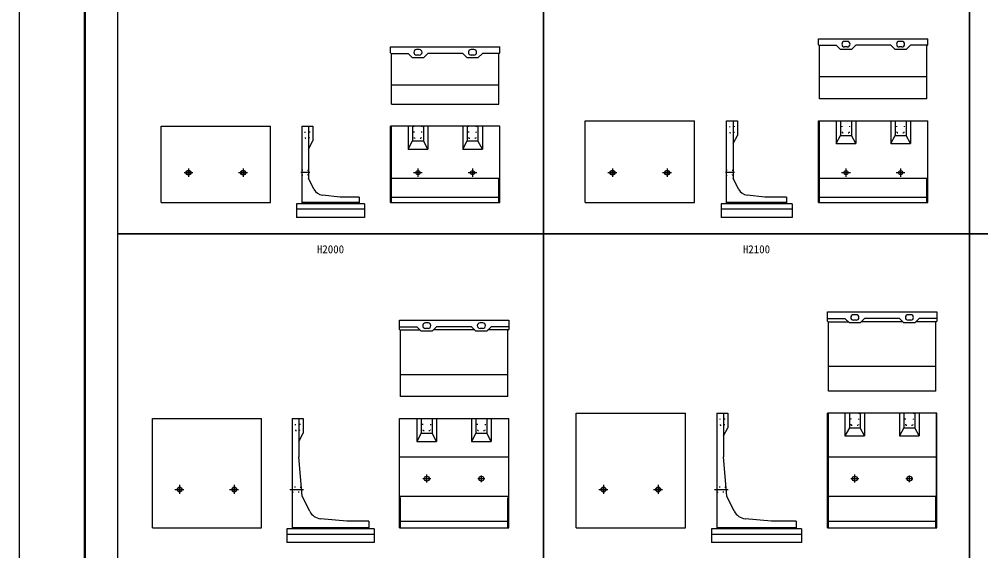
# Model space of a CAD drawing. Units: millimetres, scale not verified. Extents: x -50400 to 50400, y -17820 to 17820.
# Drawn here: x -50400 to -32794, y -8877 to 849 of the extents above; entities that cross this region are included whole.
import ezdxf
from ezdxf.enums import TextEntityAlignment as Align

# ---------------------------------------------------------------- set-up
doc = ezdxf.new("R2010")
doc.units = ezdxf.units.MM
doc.header["$LTSCALE"] = 60
doc.linetypes.add('DOTTED', pattern=[1.75, 0.25, -1.5])
doc.linetypes.add('LONG_DASHED_DOTTED', pattern=[15.25, 12, -1.5, 0.25, -1.5])
for name, color, linetype, lineweight in [('0-0_CENTER', 7, 'LONG_DASHED_DOTTED', 25), ('0-2_Defpoints', 5, 'Continuous', 25), ('0-4_HYO', 3, 'Continuous', 25), ('0-6_OUTLINE', 1, 'Continuous', 25), ('0-7_OUTLINE2', 4, 'DOTTED', 25), ('0-8_TXT', 7, 'Continuous', 25), ('0-9_WAKU', 3, 'Continuous', 25)]:
    doc.layers.add(name, color=color, linetype=linetype, lineweight=lineweight)
doc.styles.add('ＭＳ ゴシック', font='')
doc.styles.get('ＭＳ ゴシック').set_extended_font_data('MS Gothic')

msp = doc.modelspace()

# ---------------------------------------------------------------- linework, layer by layer
at = {"layer": '0-0_CENTER'}
for p, q in [((-47300, -1881.62), (-47300, -2033.96)), ((-46300, -1882.82), (-46300, -2032.28)), ((-43100, -1881.62), (-43100, -2033.96)), ((-42100, -1882.82), (-42100, -2032.28)), ((-39537.5, -1881.62), (-39537.5, -2033.96)), ((-38537.5, -1882.82), (-38537.5, -2032.28)), ((-35262.5, -1881.62), (-35262.5, -2033.96)), ((-34262.5, -1882.82), (-34262.5, -2032.28)), ((-47381.92, -1957.39), (-47219.09, -1957.39)), ((-46382.19, -1957.39), (-46218.69, -1957.39)), ((-45077.72, -1957.39), (-45243.75, -1957.39)), ((-43181.92, -1957.39), (-43019.09, -1957.39)), ((-42182.19, -1957.39), (-42018.69, -1957.39)), ((-39619.42, -1957.39), (-39456.59, -1957.39)), ((-38619.69, -1957.39), (-38456.19, -1957.39)), ((-37302.72, -1957.39), (-37468.75, -1957.39)), ((-35344.42, -1957.39), (-35181.59, -1957.39)), ((-34344.69, -1957.39), (-34181.19, -1957.39)), ((-43010.09, -7557.39), (-42860.95, -7557.39)), ((-42937.5, -7627.86), (-42937.5, -7484.38)), ((-42002.48, -7557.39), (-41874.54, -7557.39)), ((-41937.5, -7623.67), (-41937.5, -7497.94)), ((-35172.59, -7557.39), (-35023.45, -7557.39)), ((-35100, -7627.86), (-35100, -7484.38)), ((-34164.98, -7557.39), (-34037.04, -7557.39)), ((-34100, -7623.67), (-34100, -7497.94)), ((-47462.5, -7673.03), (-47462.5, -7834.89)), ((-46462.5, -7673.03), (-46462.5, -7834.89)), ((-39700, -7673.03), (-39700, -7834.89)), ((-38700, -7673.03), (-38700, -7834.89)), ((-47550.89, -7757.39), (-47383.6, -7757.39)), ((-46550.89, -7757.39), (-46383.6, -7757.39)), ((-45443.32, -7757.39), (-45193.46, -7757.39)), ((-39788.39, -7757.39), (-39621.1, -7757.39)), ((-38788.39, -7757.39), (-38621.1, -7757.39)), ((-37668.32, -7757.39), (-37418.46, -7757.39))]:
    msp.add_line(p, q, dxfattribs=at)
at = {"layer": '0-2_Defpoints'}
msp.add_lwpolyline([(-50400, -17820), (0, -17820), (0, 17820), (-50400, 17820)], close=True, dxfattribs=at)
at = {"layer": '0-4_HYO'}
for points in [[(-48600, -3077.39), (-40800, -3077.39), (-40800, 2072.61), (-48600, 2072.61)], [(-40800, -3077.39), (-33000, -3077.39), (-33000, 2072.61), (-40800, 2072.61)], [(-33000, -3077.39), (-25200, -3077.39), (-25200, 2072.61), (-33000, 2072.61)], [(-48600, -9027.39), (-40800, -9027.39), (-40800, -3077.39), (-48600, -3077.39)], [(-40800, -9027.39), (-33000, -9027.39), (-33000, -3077.39), (-40800, -3077.39)], [(-33000, -9027.39), (-25200, -9027.39), (-25200, -3077.39), (-33000, -3077.39)]]:
    msp.add_lwpolyline(points, close=True, dxfattribs=at)
at = {"layer": '0-6_OUTLINE'}
for p, q in [((-35762.5, 492.61), (-33762.5, 492.61)), ((-35753.5, 372.61), (-35442.5, 372.61)), ((-35744.5, -607.39), (-35744.5, 363.61)), ((-35362.5, 292.61), (-35442.5, 372.61)), ((-35237.5, 442.61), (-35287.5, 442.61)), ((-35162.5, 292.61), (-35082.5, 372.61)), ((-34237.5, 442.61), (-34287.5, 442.61)), ((-34162.5, 292.61), (-34082.5, 372.61)), ((-33771.5, 372.61), (-34082.5, 372.61)), ((-33780.5, 363.61), (-33762.5, 381.61)), ((-33780.5, -607.39), (-33780.5, 363.61)), ((-33762.5, 381.61), (-33762.5, 492.61)), ((-43600, 342.61), (-41600, 342.61)), ((-43591, 222.61), (-43280, 222.61)), ((-43582, -707.39), (-43582, 213.61)), ((-43200, 142.61), (-43280, 222.61)), ((-43075, 292.61), (-43125, 292.61)), ((-43075, 192.61), (-43125, 192.61)), ((-43000, 142.61), (-42920, 222.61)), ((-42075, 292.61), (-42125, 292.61)), ((-42075, 192.61), (-42125, 192.61)), ((-42000, 142.61), (-41920, 222.61)), ((-41609, 222.61), (-41920, 222.61)), ((-41618, 213.61), (-41600, 231.61)), ((-41618, -707.39), (-41618, 213.61)), ((-41600, 231.61), (-41600, 342.61)), ((-35162.5, 292.61), (-35362.5, 292.61)), ((-35237.5, 342.61), (-35287.5, 342.61)), ((-34162.5, 292.61), (-34362.5, 292.61)), ((-34237.5, 342.61), (-34287.5, 342.61)), ((-43000, 142.61), (-43200, 142.61)), ((-42000, 142.61), (-42200, 142.61)), ((-33780.5, -207.39), (-35744.5, -207.39)), ((-41618, -357.39), (-43582, -357.39)), ((-33780.5, -607.39), (-35744.5, -607.39)), ((-43582, -707.39), (-41618, -707.39)), ((-40037.5, -2507.39), (-40037.5, -1007.39)), ((-40037.5, -1007.39), (-38037.5, -1007.39)), ((-38037.5, -2507.39), (-38037.5, -1007.39)), ((-37450, -1007.39), (-37250, -1007.39)), ((-37450, -2527.39), (-37450, -1007.39)), ((-37330, -1007.39), (-37330, -2057.39)), ((-37250, -1007.39), (-37250, -1277.39)), ((-35762.5, -2507.39), (-35762.5, -1007.39)), ((-35762.5, -1007.39), (-33762.5, -1007.39)), ((-35442.5, -1007.39), (-35442.5, -1427.39)), ((-35362.5, -1007.39), (-35362.5, -1277.39)), ((-35162.5, -1007.39), (-35162.5, -1277.39)), ((-35082.5, -1007.39), (-35082.5, -1427.39)), ((-34442.5, -1007.39), (-34442.5, -1427.39)), ((-34362.5, -1007.39), (-34362.5, -1277.39)), ((-34162.5, -1007.39), (-34162.5, -1277.39)), ((-34082.5, -1007.39), (-34082.5, -1427.39)), ((-33771.5, -1007.39), (-33771.5, -2057.39)), ((-33762.5, -2507.39), (-33762.5, -1007.39)), ((-47800, -2507.39), (-47800, -1107.39)), ((-47800, -1107.39), (-45800, -1107.39)), ((-45800, -2507.39), (-45800, -1107.39)), ((-45225, -1107.39), (-45025, -1107.39)), ((-45225, -1107.39), (-45225, -2527.39)), ((-45105, -1107.39), (-45105, -2057.39)), ((-45025, -1107.39), (-45025, -1377.39)), ((-43600, -2507.39), (-43600, -1107.39)), ((-41600, -1107.39), (-43600, -1107.39)), ((-43280, -1107.39), (-43280, -1527.39)), ((-43200, -1107.39), (-43200, -1377.39)), ((-43000, -1107.39), (-43000, -1377.39)), ((-42920, -1107.39), (-42920, -1527.39)), ((-42280, -1107.39), (-42280, -1527.39)), ((-42200, -1107.39), (-42200, -1377.39)), ((-42000, -1107.39), (-42000, -1377.39)), ((-41920, -1107.39), (-41920, -1527.39)), ((-41609, -1107.39), (-41609, -2057.39)), ((-41600, -2507.39), (-41600, -1107.39)), ((-45105, -1527.39), (-45025, -1377.39)), ((-43280, -1527.03), (-43200, -1377.39)), ((-43200, -1377.39), (-43000, -1377.39)), ((-42920, -1527.39), (-43000, -1377.39)), ((-42280, -1527.03), (-42200, -1377.39)), ((-42200, -1377.39), (-42000, -1377.39)), ((-41920, -1527.39), (-42000, -1377.39)), ((-37330, -1427.39), (-37250, -1277.39)), ((-35442.5, -1427.03), (-35362.5, -1277.39)), ((-35362.5, -1277.39), (-35162.5, -1277.39)), ((-35082.5, -1427.39), (-35162.5, -1277.39)), ((-34442.5, -1427.03), (-34362.5, -1277.39)), ((-34362.5, -1277.39), (-34162.5, -1277.39)), ((-34082.5, -1427.39), (-34162.5, -1277.39)), ((-43280, -1527.39), (-42920, -1527.39)), ((-42280, -1527.39), (-41920, -1527.39)), ((-35442.5, -1427.39), (-35082.5, -1427.39)), ((-34442.5, -1427.39), (-34082.5, -1427.39)), ((-45003.36, -2260.66), (-45105, -2057.39)), ((-43582, -2077.39), (-43591, -2057.39)), ((-43582, -2507.39), (-43582, -2077.39)), ((-41609, -2057.39), (-41618, -2077.39)), ((-41618, -2507.39), (-41618, -2077.39)), ((-37228.36, -2260.66), (-37330, -2057.39)), ((-35744.5, -2077.39), (-35753.5, -2057.39)), ((-35744.5, -2507.39), (-35744.5, -2077.39)), ((-33771.5, -2057.39), (-33780.5, -2077.39)), ((-33780.5, -2507.39), (-33780.5, -2077.39)), ((-44525, -2407.39), (-44847.58, -2369.88)), ((-44175, -2407.39), (-44525, -2407.39)), ((-44175, -2407.39), (-44175, -2527.39)), ((-43582, -2407.39), (-41618, -2407.39)), ((-36750, -2407.39), (-37072.58, -2369.88)), ((-36350, -2407.39), (-36750, -2407.39)), ((-36350, -2407.39), (-36350, -2527.39)), ((-35744.5, -2407.39), (-33780.5, -2407.39)), ((-47800, -2507.39), (-45800, -2507.39)), ((-44075, -2527.39), (-45325, -2527.39)), ((-45325, -2527.39), (-45325, -2777.39)), ((-44075, -2627.39), (-45325, -2627.39)), ((-44175, -2507.39), (-45225, -2507.39)), ((-44075, -2527.39), (-44075, -2777.39)), ((-43600, -2507.39), (-41600, -2507.39)), ((-40037.5, -2507.39), (-38037.5, -2507.39)), ((-36250, -2527.39), (-37550, -2527.39)), ((-37550, -2527.39), (-37550, -2777.39)), ((-36250, -2627.39), (-37550, -2627.39)), ((-36350, -2507.39), (-37450, -2507.39)), ((-36250, -2527.39), (-36250, -2777.39)), ((-35762.5, -2507.39), (-33762.5, -2507.39)), ((-44075, -2777.39), (-45325, -2777.39)), ((-36250, -2777.39), (-37550, -2777.39)), ((-35600, -4507.39), (-33600, -4507.39)), ((-35075, -4557.39), (-35125, -4557.39)), ((-34075, -4557.39), (-34125, -4557.39)), ((-33600, -4507.39), (-33600, -4678.39)), ((-43437.5, -4657.39), (-41437.5, -4657.39)), ((-42912.5, -4707.39), (-42962.5, -4707.39)), ((-41912.5, -4707.39), (-41962.5, -4707.39)), ((-41437.5, -4657.39), (-41437.5, -4828.39)), ((-35600, -4627.39), (-35280, -4627.39)), ((-35591, -4687.39), (-35220, -4687.39)), ((-35200, -4707.39), (-35280, -4627.39)), ((-35000, -4707.39), (-35200, -4707.39)), ((-35075, -4657.39), (-35125, -4657.39)), ((-35000, -4707.39), (-34920, -4627.39)), ((-34220, -4687.39), (-34980, -4687.39)), ((-34280, -4627.39), (-34920, -4627.39)), ((-34200, -4707.39), (-34280, -4627.39)), ((-34000, -4707.39), (-34200, -4707.39)), ((-34075, -4657.39), (-34125, -4657.39)), ((-34000, -4707.39), (-33920, -4627.39)), ((-33609, -4687.39), (-33980, -4687.39)), ((-33600, -4627.39), (-33920, -4627.39)), ((-33618, -4696.39), (-33600, -4678.39)), ((-33618, -5957.39), (-33618, -4696.39)), ((-43437.5, -4777.39), (-43117.5, -4777.39)), ((-43428.5, -4837.39), (-43057.5, -4837.39)), ((-43037.5, -4857.39), (-43117.5, -4777.39)), ((-42837.5, -4857.39), (-43037.5, -4857.39)), ((-42912.5, -4807.39), (-42962.5, -4807.39)), ((-42837.5, -4857.39), (-42757.5, -4777.39)), ((-42057.5, -4837.39), (-42817.5, -4837.39)), ((-42117.5, -4777.39), (-42757.5, -4777.39)), ((-42037.5, -4857.39), (-42117.5, -4777.39)), ((-41837.5, -4857.39), (-42037.5, -4857.39)), ((-41912.5, -4807.39), (-41962.5, -4807.39)), ((-41837.5, -4857.39), (-41757.5, -4777.39)), ((-41446.5, -4837.39), (-41817.5, -4837.39)), ((-41437.5, -4777.39), (-41757.5, -4777.39)), ((-41455.5, -4846.39), (-41437.5, -4828.39)), ((-41455.5, -6057.39), (-41455.5, -4846.39)), ((-33618, -5507.39), (-35582, -5507.39)), ((-41455.5, -5657.39), (-43419.5, -5657.39)), ((-45962.5, -8457.39), (-45962.5, -6457.39)), ((-45400, -6457.39), (-45200, -6457.39)), ((-45400, -6457.39), (-45400, -8477.39)), ((-45280, -6457.39), (-45280, -7157.39)), ((-45200, -6457.39), (-45200, -6727.39)), ((-43437.5, -8457.39), (-43437.5, -6457.39)), ((-43437.5, -6457.39), (-41437.5, -6457.39)), ((-43037.5, -6457.39), (-43037.5, -6727.39)), ((-42837.5, -6457.39), (-42837.5, -6727.39)), ((-42117.5, -6457.39), (-42117.5, -6877.39)), ((-42037.5, -6457.39), (-42037.5, -6727.39)), ((-41837.5, -6457.39), (-41837.5, -6727.39)), ((-41437.5, -8457.39), (-41437.5, -6457.39)), ((-38200, -8457.39), (-38200, -6357.39)), ((-37625, -6357.39), (-37425, -6357.39)), ((-37625, -6357.39), (-37625, -8477.39)), ((-37505, -6357.39), (-37505, -7157.39)), ((-37425, -6357.39), (-37425, -6627.39)), ((-35600, -8457.39), (-35600, -6357.39)), ((-33600, -6357.39), (-35600, -6357.39)), ((-35591, -6357.39), (-35591, -7877.39)), ((-35280, -6357.39), (-35280, -6777.39)), ((-35000, -6357.39), (-35000, -6627.39)), ((-34280, -6357.39), (-34280, -6777.39)), ((-34200, -6357.39), (-34200, -6627.39)), ((-34000, -6357.39), (-34000, -6627.39)), ((-33920, -6357.39), (-33920, -6777.39)), ((-33609, -6357.39), (-33609, -7877.39)), ((-33600, -8457.39), (-33600, -6357.39)), ((-37505, -6777.39), (-37425, -6627.39)), ((-35200, -6627.39), (-35000, -6627.39)), ((-34200, -6627.39), (-34280, -6777.39)), ((-34200, -6627.39), (-34000, -6627.39)), ((-45280, -6877.39), (-45200, -6727.39)), ((-43037.5, -6727.39), (-43117.5, -6877.39)), ((-43037.5, -6727.39), (-42837.5, -6727.39)), ((-42037.5, -6727.39), (-42117.5, -6877.39)), ((-42037.5, -6727.39), (-41837.5, -6727.39)), ((-35280, -6777.39), (-34920, -6777.39)), ((-42117.5, -6877.39), (-41757.5, -6877.39)), ((-45220, -7877.39), (-45280, -7157.39)), ((-43437.5, -7157.39), (-41437.5, -7157.39)), ((-37445, -7877.39), (-37505, -7157.39)), ((-35591, -7157.39), (-33609, -7157.39)), ((-45081.86, -8153.67), (-45220, -7877.39)), ((-43437.5, -7877.39), (-41437.5, -7877.39)), ((-43419.5, -7913.39), (-43437.5, -7877.39)), ((-43419.5, -8457.39), (-43419.5, -7913.39)), ((-41455.5, -7913.39), (-41437.5, -7877.39)), ((-41455.5, -8457.39), (-41455.5, -7913.39)), ((-37306.86, -8153.67), (-37445, -7877.39)), ((-35591, -7877.39), (-35582, -7897.39)), ((-35591, -7877.39), (-33609, -7877.39)), ((-35582, -8457.39), (-35582, -7897.39)), ((-44400, -8337.39), (-44882.33, -8290.71)), ((-44000, -8337.39), (-44400, -8337.39)), ((-44000, -8337.39), (-44000, -8477.39)), ((-43419.5, -8337.39), (-41455.5, -8337.39)), ((-36625, -8337.39), (-37107.33, -8290.71)), ((-36175, -8337.39), (-36625, -8337.39)), ((-36175, -8337.39), (-36175, -8477.39)), ((-35582, -8337.39), (-33618, -8337.39)), ((-47962.5, -8457.39), (-45962.5, -8457.39)), ((-43900, -8477.39), (-45500, -8477.39)), ((-45500, -8477.39), (-45500, -8727.39)), ((-43900, -8577.39), (-45500, -8577.39)), ((-44000, -8457.39), (-45400, -8457.39)), ((-43900, -8477.39), (-43900, -8727.39)), ((-43437.5, -8457.39), (-41437.5, -8457.39)), ((-40200, -8457.39), (-38200, -8457.39)), ((-36075, -8477.39), (-37725, -8477.39)), ((-37725, -8477.39), (-37725, -8727.39)), ((-36075, -8577.39), (-37725, -8577.39)), ((-36175, -8457.39), (-37625, -8457.39)), ((-36075, -8477.39), (-36075, -8727.39)), ((-35600, -8457.39), (-33600, -8457.39)), ((-43900, -8727.39), (-45500, -8727.39)), ((-36075, -8727.39), (-37725, -8727.39))]:
    msp.add_line(p, q, dxfattribs=at)
for points in [[(-35744.5, 363.61), (-35762.5, 381.61), (-35762.5, 492.61)], [(-34362.5, 292.61), (-34442.5, 372.61), (-35082.5, 372.61)], [(-43582, 213.61), (-43600, 231.61), (-43600, 342.61)], [(-42200, 142.61), (-42280, 222.61), (-42920, 222.61)], [(-35753.5, -1007.39), (-35753.5, -2057.39), (-33771.5, -2057.39)], [(-43591, -1107.39), (-43591, -2057.39), (-41609, -2057.39)], [(-35582, -4696.39), (-35600, -4678.39), (-35600, -4507.39)], [(-43419.5, -4846.39), (-43437.5, -4828.39), (-43437.5, -4657.39)], [(-33618, -5957.39), (-35582, -5957.39), (-35582, -4696.39)], [(-41455.5, -6057.39), (-43419.5, -6057.39), (-43419.5, -4846.39)], [(-47962.5, -8457.39), (-47962.5, -6457.39), (-45962.5, -6457.39)], [(-43117.5, -6457.39), (-43117.5, -6877.39), (-42757.5, -6877.39)], [(-42757.5, -6457.39), (-42757.5, -6877.39), (-42837.5, -6727.39)], [(-41757.5, -6457.39), (-41757.5, -6877.39), (-41837.5, -6727.39)], [(-40200, -8457.39), (-40200, -6357.39), (-38200, -6357.39)], [(-35200, -6357.39), (-35200, -6627.39), (-35280, -6777.39)], [(-34920, -6357.39), (-34920, -6777.39), (-35000, -6627.39)], [(-34280, -6777.39), (-33920, -6777.39), (-34000, -6627.39)], [(-33618, -8457.39), (-33618, -7897.39), (-33609, -7877.39)]]:
    msp.add_lwpolyline(points, dxfattribs=at)
for centre, radius in [((-47300, -1957.39), 45), ((-47300, -1957.39), 37.5), ((-46300, -1957.39), 45), ((-46300, -1957.39), 37.5), ((-43100, -1957.39), 37.5), ((-42100, -1957.39), 37.5), ((-39537.5, -1957.39), 45), ((-39537.5, -1957.39), 37.5), ((-38537.5, -1957.39), 45), ((-38537.5, -1957.39), 37.5), ((-35262.5, -1957.39), 37.5), ((-34262.5, -1957.39), 37.5), ((-42937.5, -7557.39), 45), ((-41937.5, -7557.39), 45), ((-35100, -7557.39), 45), ((-34100, -7557.39), 45), ((-47462.5, -7757.39), 45), ((-47462.5, -7757.39), 37.5), ((-46462.5, -7757.39), 45), ((-46462.5, -7757.39), 37.5), ((-39700, -7757.39), 45), ((-39700, -7757.39), 37.5), ((-38700, -7757.39), 45), ((-38700, -7757.39), 37.5)]:
    msp.add_circle(centre, radius, dxfattribs=at)
for centre, radius, start, end in [((-35287.5, 392.61), 50, 90, 270), ((-35237.5, 392.61), 50, 270, 90), ((-34287.5, 392.61), 50, 90, 270), ((-34237.5, 392.61), 50, 270, 90), ((-43125, 242.61), 50, 90, 270), ((-43075, 242.61), 50, 270, 90), ((-42125, 242.61), 50, 90, 270), ((-42075, 242.61), 50, 270, 90), ((-44824.48, -2171.21), 200, 206.56505, 263.36749), ((-37049.48, -2171.21), 200, 206.56505, 263.36749), ((-35125, -4607.39), 50, 90, 270), ((-35075, -4607.39), 50, 270, 90), ((-34125, -4607.39), 50, 90, 270), ((-34075, -4607.39), 50, 270, 90), ((-42962.5, -4757.39), 50, 90, 270), ((-42912.5, -4757.39), 50, 270, 90), ((-41962.5, -4757.39), 50, 90, 270), ((-41912.5, -4757.39), 50, 270, 90), ((-44858.25, -8041.87), 250, 206.56505, 264.47246), ((-37083.25, -8041.87), 250, 206.56505, 264.47246)]:
    msp.add_arc(centre, radius, start, end, dxfattribs=at)
at = {"layer": '0-7_OUTLINE2'}
for p, q in [((-37400, -1007.39), (-37390, -1227.39)), ((-35327.5, -1227.39), (-35337.5, -1007.39)), ((-35197.5, -1227.39), (-35187.5, -1007.39)), ((-34327.5, -1227.39), (-34337.5, -1007.39)), ((-34197.5, -1227.39), (-34187.5, -1007.39)), ((-45175, -1107.39), (-45165, -1327.39)), ((-43165, -1327.39), (-43175, -1107.39)), ((-43035, -1327.39), (-43025, -1107.39)), ((-42165, -1327.39), (-42175, -1107.39)), ((-42035, -1327.39), (-42025, -1107.39)), ((-35327.5, -1227.39), (-35197.5, -1227.39)), ((-34327.5, -1227.39), (-34197.5, -1227.39)), ((-43165, -1327.39), (-43035, -1327.39)), ((-42165, -1327.39), (-42035, -1327.39)), ((-45105, -1919.89), (-45225, -1912.39)), ((-37330, -1919.89), (-37450, -1912.39)), ((-45225, -2002.39), (-45105, -1994.89)), ((-37450, -2002.39), (-37330, -1994.89)), ((-45350, -6457.39), (-45340, -6677.39)), ((-43002.5, -6677.39), (-43012.5, -6457.39)), ((-42862.5, -6457.39), (-42872.68, -6677.39)), ((-42002.5, -6677.39), (-42012.5, -6457.39)), ((-41862.5, -6457.39), (-41872.68, -6677.39)), ((-37575, -6357.39), (-37565, -6577.39)), ((-35165, -6577.39), (-35175, -6357.39)), ((-35025, -6357.39), (-35035.18, -6577.39)), ((-34165, -6577.39), (-34175, -6357.39)), ((-34025, -6357.39), (-34035.18, -6577.39)), ((-43002.5, -6677.39), (-42872.68, -6677.39)), ((-42002.5, -6677.39), (-41872.68, -6677.39)), ((-35165, -6577.39), (-35035.18, -6577.39)), ((-34165, -6577.39), (-34035.18, -6577.39)), ((-45395, -7712.61), (-45399.78, -7707.39)), ((-45238.16, -7719.66), (-45395, -7712.61)), ((-45233.54, -7714.86), (-45238.16, -7719.66)), ((-37620, -7712.61), (-37624.78, -7707.39)), ((-37463.16, -7719.66), (-37620, -7712.61)), ((-37458.54, -7714.86), (-37463.16, -7719.66)), ((-45399.78, -7807.38), (-45395, -7802.17)), ((-45395, -7802.17), (-45231.87, -7795.1)), ((-45226.66, -7799.88), (-45231.87, -7795.1)), ((-37624.78, -7807.38), (-37620, -7802.17)), ((-37620, -7802.17), (-37456.87, -7795.1)), ((-37451.66, -7799.88), (-37456.87, -7795.1))]:
    msp.add_line(p, q, dxfattribs=at)
for points in [[(-37390, -1227.39), (-37310, -1227.39), (-37300, -1007.39)], [(-45165, -1327.39), (-45085, -1327.39), (-45075, -1107.39)], [(-45340, -6677.39), (-45260, -6677.39), (-45250, -6457.39)], [(-37565, -6577.39), (-37485, -6577.39), (-37475, -6357.39)]]:
    msp.add_lwpolyline(points, dxfattribs=at)
at = {"layer": '0-9_WAKU', "lineweight": 50}
msp.add_lwpolyline([(-49200, -16620), (-1200, -16620), (-1200, 16620), (-49200, 16620)], close=True, dxfattribs=at)

# ---------------------------------------------------------------- texts
at = {"layer": '0-8_TXT', "style": 'ＭＳ ゴシック'}
for s, p in [('H2000', (-44950, -3477.39)), ('H2100', (-37150, -3477.39))]:
    msp.add_text(s, height=146.6, dxfattribs=at).set_placement(p, align=Align.BOTTOM_LEFT)

doc.saveas('drawing.dxf')
